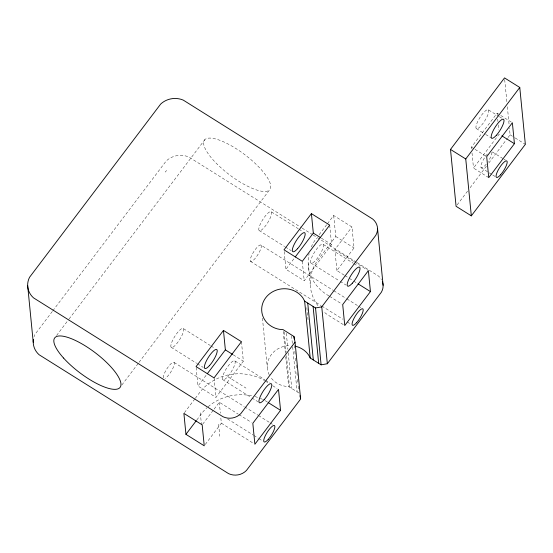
<?xml version="1.0" encoding="UTF-8"?>
<svg xmlns="http://www.w3.org/2000/svg" width="553" height="553" viewBox="0 0 553 553"><rect width="100%" height="100%" fill="white"/><g stroke="black" fill="none" stroke-linecap="round" stroke-linejoin="round"><path stroke-width="0.41" stroke-dasharray="2.77 2.07" d="M52.314 311.457L35.143 334.136A19.763 18.083 -5.6 0 0 34.051 336.756M52.832 310.765L166.246 160.944A19.756 18.076 -5.6 0 1 188.794 156.976L301.433 227.677M56.572 335.498L68.531 319.696M69.049 319.012L204.804 139.688M121.854 385.006L138.499 363.024M139.017 362.333L269.567 189.879A40.998 12.636 37.1 0 0 228.638 144.305A40.998 12.636 37.1 0 0 213.347 160.163A40.998 12.636 37.1 0 0 269.567 189.879M329.692 225.119L331.6 244.571L304.212 280.758L285.929 269.283L294.714 257.677M241.44 341.699L243.348 361.157L215.96 397.344L197.974 386.056L206.76 374.45M184.412 412.704L194.787 398.996M195.306 398.312L201.009 390.771A47.89 43.818 -5.6 0 1 263.263 379.8L264.714 380.713M319.157 234.7L326.941 224.421M327.459 223.737L333.687 215.511L351.971 226.986L354.024 247.944L336.908 270.555L344.194 275.131M196.84 419.948L203.069 411.729A47.89 43.818 -5.6 0 1 206.926 407.761M333.687 215.511L335.74 236.463L318.618 259.081A43.977 40.238 -5.6 0 0 318.196 305.94M202.695 424.179L213.589 409.787M214.108 409.102L219.299 402.245L238.246 414.142M336.908 270.555L334.855 249.603L351.971 226.986M205.274 444.446L221.352 423.204L220.695 416.499M471.605 148.798L471.439 147.126L497.119 113.199L500.03 115.017M488.748 177.624L473.499 168.077L499.179 134.158L501.357 135.52M457.117 204.928L468.025 190.488M470.105 187.737L486.723 165.734M488.804 162.983L507.502 138.222M508.02 137.538L510.101 134.787L509.437 127.992M165.16 172.094L166.598 170.511M298.917 392.969L288.638 386.512L285.072 386.215A22.362 20.461 -5.6 0 1 270.403 376.876M500.755 115.473L512.368 122.752M488.43 109.847A11.178 2.91 -57.9 0 1 481.11 125.731A11.178 2.91 -57.9 0 1 477.495 122.019A11.178 2.91 -57.9 0 1 488.43 109.847L498.599 116.213M499.324 116.662L502.228 118.487M510.101 134.787L514.456 137.517M515.182 137.967L525.35 144.333M476.257 128.552L484.967 134.006M485.7 134.462L491.506 138.098M492.364 151.951L503.258 158.773M503.983 159.229L505.435 160.135M471.439 147.126L474.35 148.944M475.075 149.4L486.695 156.672M481.103 167.718L491.997 174.541M492.723 174.997L496.352 177.271M335.74 236.463L354.024 247.944M321.362 238.149L331.6 244.571M302.159 228.133L312.404 234.562M313.129 235.018L356.284 262.108M357.017 262.564L378.224 275.878A14.661 13.41 -5.6 0 1 381.425 279.583M334.855 249.603L353.802 261.493M354.528 261.949L367.648 270.182M271.302 211.813A11.178 2.91 -57.9 0 1 263.981 227.705A11.178 2.91 -57.9 0 1 260.366 223.993A11.178 2.91 -57.9 0 1 271.302 211.813L298.267 228.742M298.993 229.198L302.643 231.486M323.111 244.329A11.178 2.91 -57.9 0 1 315.791 260.214A11.178 2.91 -57.9 0 1 312.175 256.509A11.178 2.91 -57.9 0 1 323.111 244.329L353.104 263.152M353.837 263.608L357.494 265.91M344.927 275.588L348.57 277.876M349.296 278.332L352.938 280.62M353.671 281.076L357.314 283.364M259.129 230.525L284.636 246.534M285.362 246.991L291.196 250.647M310.938 263.041L339.466 280.945M340.199 281.401L346.047 285.072M261.03 245.152A9.691 2.523 -57.9 0 1 254.691 258.928A9.691 2.523 -57.9 0 1 251.56 255.714A9.691 2.523 -57.9 0 1 261.03 245.152L333.058 290.256M333.791 290.712L346.157 298.461M346.883 298.91L357.798 305.747M358.531 306.203L360.708 307.572M328.911 295.91L327.459 294.998A43.977 40.238 -5.6 0 1 309.106 253.592M329.636 296.367L341.975 304.109M250.495 261.375L321.072 305.567M321.798 306.023L342.901 319.233M347.263 321.97L350.906 324.245M343.302 324.604L329.512 315.957A43.977 40.238 -5.6 0 1 323.65 311.692M233.276 354.839L243.348 361.157M183.354 328.593A11.178 2.91 -57.9 0 1 176.027 344.478A11.178 2.91 -57.9 0 1 172.412 340.766A11.178 2.91 -57.9 0 1 183.354 328.593L210.32 345.514M211.046 345.971L214.688 348.259M234.859 360.915A11.178 2.91 -57.9 0 1 227.539 376.8A11.178 2.91 -57.9 0 1 223.924 373.088A11.178 2.91 -57.9 0 1 234.859 360.915L264.846 379.738M265.578 380.194L269.968 382.953M265.44 381.169L268.343 382.987M272.698 385.724L277.053 388.455M227.705 376.628L245.988 388.102M267.493 402.121L265.316 400.759A47.89 43.818 -5.6 0 0 263.18 399.667M171.181 347.298L196.688 363.307M197.414 363.763L203.248 367.42M222.686 379.621L251.214 397.524M251.94 397.987L257.795 401.658M238.979 414.598L251.366 422.374M221.352 423.204L253.419 443.326M174.071 362.429L243.984 406.4M244.716 406.856L257.822 415.103M258.555 415.559L269.477 422.43M270.203 422.886L272.387 424.262M227.594 418.939L253.087 434.969M253.813 435.425L258.182 438.176M258.908 438.633L262.551 440.921M504.689 79.604L506.935 102.526M507.357 106.77L509.099 124.598M497.119 113.199L497.285 114.879M497.7 119.068L497.942 121.584M498.274 124.937L498.765 129.969M472.02 152.987L473.499 168.077M308.187 263.546L310.24 284.505M302.304 261.299L304.212 280.758M306.853 307.696L308.028 319.675M294.258 345.425L294.507 347.975M294.839 351.369L295.171 354.763M295.502 358.164L295.841 361.558M296.173 364.952L296.588 369.197M296.92 372.591L297.251 375.992M297.59 379.386L297.922 382.78M298.254 386.174L298.585 389.568M284.187 251.518L285.929 269.283M291.597 335.789L292.592 345.978M292.675 346.828L297.092 391.821M286.323 333.279L287.906 349.406M288.237 352.8L291.735 388.455M284.111 331.89L286.108 352.268M286.447 355.662L289.523 387.072M283.226 331.337L285.389 353.408M285.721 356.803L288.638 386.512M262.447 318.175L267.279 367.413M219.299 402.245L220.364 413.146M214.052 377.886L215.96 397.344M218.601 424.282L219.776 436.255M196.149 367.448L197.974 386.056M200.31 412.808L201.486 424.78M269.235 374.844A22.362 20.461 -5.6 0 1 290.498 345.618M311.298 246.942A43.977 40.238 -5.6 0 1 316.565 238.122M208.122 406.711A47.89 43.818 -5.6 0 1 252.507 395.969M254.878 396.556A47.89 43.818 -5.6 0 1 258.735 397.794M260.242 398.367A47.89 43.818 -5.6 0 1 262.454 399.321M163.218 377.872A9.691 2.53 -57.8 0 1 169.861 364.869A9.691 2.53 -57.8 0 1 173.801 366.114A9.691 2.53 -57.8 0 1 165.119 378.473M491.928 152.255A9.691 2.523 -57.9 0 1 488.175 161.462M486.267 164.123A9.691 2.523 -57.9 0 1 480.834 166.177A9.691 2.523 -57.9 0 1 487.435 153.948"/><path stroke-width="0.83" d="M311.408 213.638L284.021 249.825L302.304 261.299L329.692 225.119L311.408 213.638L313.316 233.096L295.226 256.993M223.46 330.418L196.066 366.598L214.052 377.886L241.44 341.699L223.46 330.418L225.368 349.876L207.278 373.766M185.946 434.34L183.893 413.388L202.177 424.863L204.237 445.815L185.946 434.34L196.322 420.633M327.335 363.743L321.756 306.867L375.777 235.35A14.661 13.41 -5.6 0 0 372.646 219.002L183.223 100.093A19.756 18.076 -5.6 0 0 160.667 104.068L29.572 277.253A19.763 18.083 -5.6 0 0 33.519 297.86L222.97 416.727A14.661 13.41 -5.6 0 0 240.859 413.575L295.039 342.162L293.954 336.473L283.06 329.636L279.493 329.332A22.362 20.461 -5.6 0 1 265.73 297.735A22.362 20.461 -5.6 0 1 303.065 298.205L304.641 301.129L310.219 358.005L321.106 364.842L327.335 363.743L381.356 292.226A14.661 13.41 -5.6 0 0 382.434 281.767M450.501 149.428L504.523 77.911L519.772 87.457L525.35 144.333L471.329 215.85L456.08 206.304L450.501 149.428L465.75 158.974L471.329 215.85M465.75 158.974L519.772 87.457M280.558 410.319L254.878 444.246L252.825 423.287L278.505 389.367L280.558 410.319L268.219 402.577M370.434 291.597L344.754 325.517L342.701 304.565L368.381 270.638L370.434 291.597L358.04 283.82M514.428 143.704L488.748 177.624L486.695 156.672L512.368 122.752L514.428 143.704L502.083 135.976M304.641 301.129L315.535 307.966L321.756 306.867M313.316 233.096L320.629 237.686M225.368 349.876L232.557 354.39M310.219 358.005L308.643 355.081A22.362 20.461 -5.6 0 0 295.482 346.24M299.996 395.789L300.459 398.222M377.533 228.41L383.105 285.286M315.535 307.966L321.106 364.842M313.095 306.431L318.673 363.307M307.738 303.072L313.316 359.948M295.039 342.162L300.618 399.038L246.438 470.458A14.661 13.41 -5.6 0 1 228.548 473.61L39.09 354.736A19.763 18.083 -5.6 0 1 33.408 339.501M293.954 336.473L294.203 339.017M27.65 285.417L33.228 342.293M63.56 358.04A40.998 12.636 37.1 0 0 119.773 387.757A40.998 12.636 37.1 0 0 78.844 342.176A40.998 12.636 37.1 0 0 63.56 358.04M264.106 399.757A11.178 2.91 -57.9 0 0 271.433 383.865A11.178 2.91 -57.9 0 0 260.491 396.045A11.178 2.91 -57.9 0 0 264.106 399.757M352.365 283.171A11.178 2.91 -57.9 0 0 359.685 267.286A11.178 2.91 -57.9 0 0 348.749 279.459A11.178 2.91 -57.9 0 0 352.365 283.171M297.507 248.739A11.178 2.91 -57.9 0 0 304.827 232.854A11.178 2.91 -57.9 0 0 293.892 245.027A11.178 2.91 -57.9 0 0 297.507 248.739M209.552 365.519A11.178 2.91 -57.9 0 0 216.88 349.634A11.178 2.91 -57.9 0 0 205.937 361.807A11.178 2.91 -57.9 0 0 209.552 365.519M356.554 322.71A9.691 2.523 -57.9 0 0 362.892 308.933A9.691 2.523 -57.9 0 0 353.429 319.496A9.691 2.523 -57.9 0 0 356.554 322.71M268.219 439.4A9.691 2.53 -57.8 0 0 274.571 425.637A9.691 2.53 -57.8 0 0 265.081 436.179A9.691 2.53 -57.8 0 0 268.219 439.4M496.359 135.278A11.178 2.91 -57.9 0 0 503.679 119.393A11.178 2.91 -57.9 0 0 492.744 131.566A11.178 2.91 -57.9 0 0 496.359 135.278M500.548 174.817A9.691 2.523 -57.9 0 0 506.887 161.047A9.691 2.523 -57.9 0 0 497.417 171.603A9.691 2.523 -57.9 0 0 500.548 174.817"/></g></svg>
